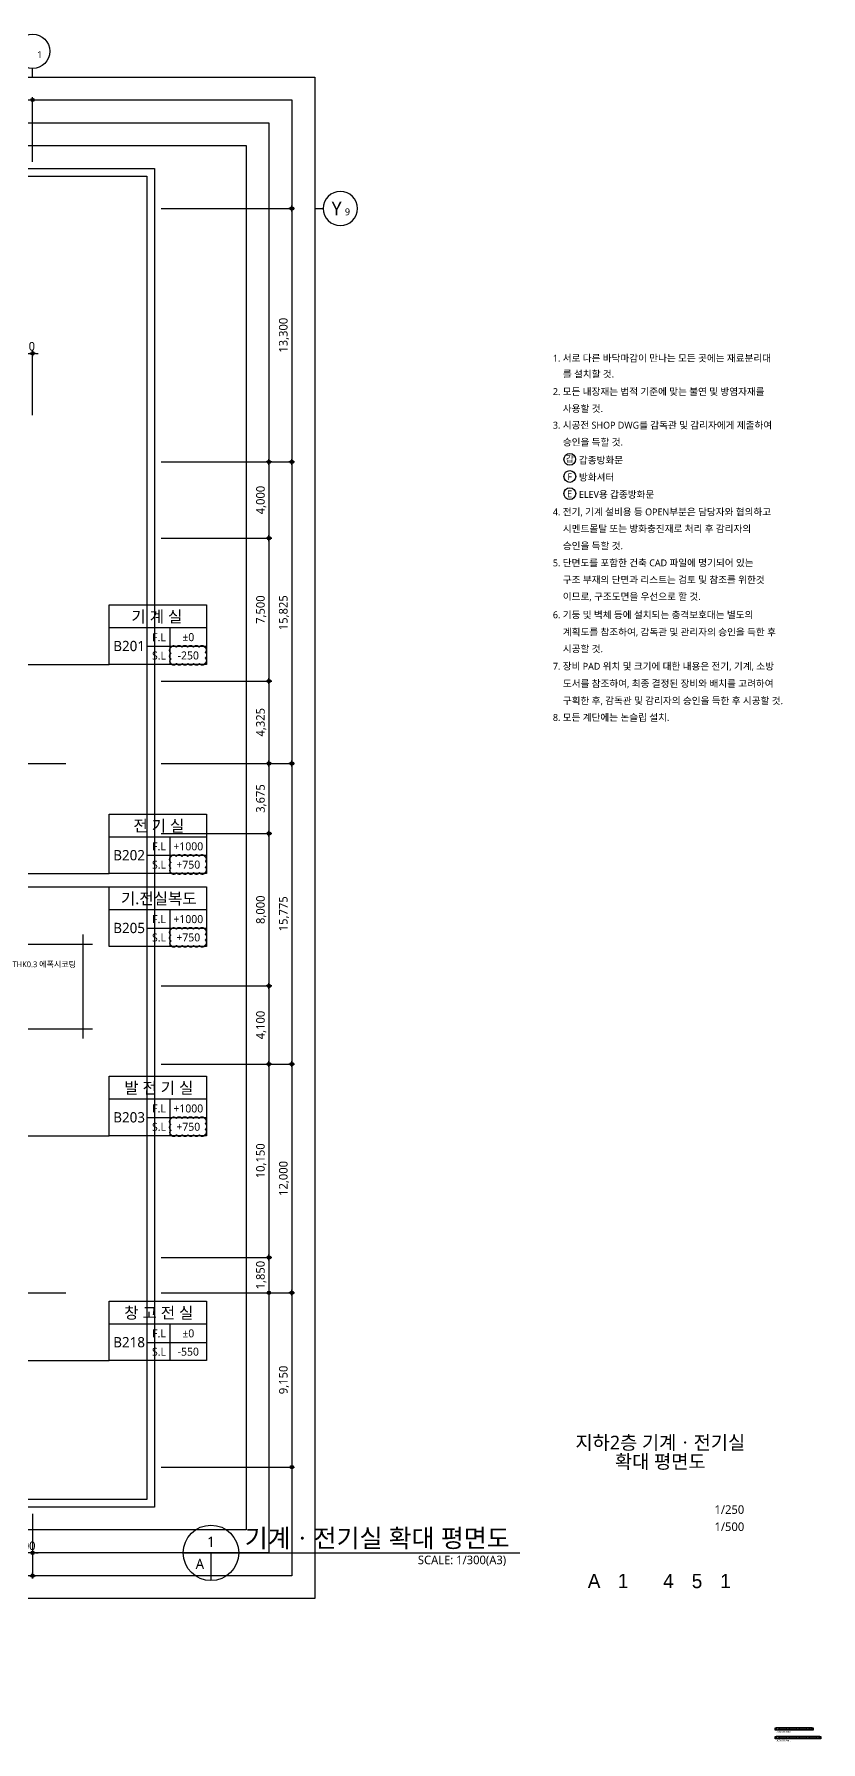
# Model space of a CAD drawing. Header units: millimetres. Extents: x 0 to 244676, y -5263 to 84354.
# Drawn here: x 82532 to 123809, y -5263 to 84354 of the extents above; entities that cross this region are included whole.
import ezdxf
from ezdxf.enums import TextEntityAlignment as Align

# ---------------------------------------------------------------- set-up
doc = ezdxf.new("R2010")
doc.units = ezdxf.units.MM
doc.header["$LTSCALE"] = 100
doc.header["$MEASUREMENT"] = 0
doc.header["$PDSIZE"] = -10
for name, pattern in [('ACAD_ISO03W100', [30, 12, -18]), ('CEN', [62, 60, -1, 0, -1]), ('CENTER', [2, 1.25, -0.25, 0.25, -0.25])]:
    doc.linetypes.add(name, pattern=pattern)
doc.layers.get('0').update_dxf_attribs({"linetype": 'CONTINUOUS'})
doc.layers.get('Defpoints').update_dxf_attribs({"color": 171, "linetype": 'CONTINUOUS'})
for name, color, linetype in [('CEN(ST)', 1, 'CENTER'), ('Center(AR)', 30, 'CEN'), ('DIM', 7, 'CONTINUOUS'), ('NDIM', 7, 'CONTINUOUS'), ('SYM', 7, 'CONTINUOUS'), ('SYM(AXIS)', 7, 'CONTINUOUS'), ('TEXT', 3, 'CONTINUOUS'), ('TEXT(AXIS)', 2, 'CONTINUOUS'), ('TEXT(MIN)', 7, 'CONTINUOUS'), ('TEXT(NOTE小)', 1, 'CONTINUOUS'), ('TEXT(실명)', 3, 'CONTINUOUS'), ('TEXT-TITLE', 6, 'CONTINUOUS'), ('TEXT-기입', 6, 'CONTINUOUS'), ('TITLE', 7, 'CONTINUOUS'), ('WIN', 4, 'CONTINUOUS'), ('WIN-G', 252, 'CONTINUOUS'), ('WIN2', 5, 'CONTINUOUS')]:
    doc.layers.add(name, color=color, linetype=linetype)
doc.layers.add('VE변경사항적용-20220616', color=10, linetype='CONTINUOUS', plot=False)
doc.styles.add('CGS', font='cgse', dxfattribs={"bigfont": 'cgs'})
doc.styles.add('TE', font='malgun_0.ttf')
doc.styles.add('나눔바른고딕', font='NanumBarunGothic.ttf')
doc.dimstyles.new('BA', dxfattribs={"dimscale": 500, "dimtxt": 3, "dimasz": 1, "dimexe": 1, "dimexo": 5, "dimgap": 0.9, "dimtad": 1, "dimdec": 0, "dimdsep": 46, "dimlunit": 6, "dimtxsty": 'TE', "dimblk": 'DDD', "dimcen": 2.5, "dimclrd": 256, "dimclre": 256, "dimclrt": 3, "dimazin": 2, "dimtfac": 1, "dimtdec": 0, "dimtix": 1, "dimtmove": 2, "dimatfit": 3, "dimldrblk": 'DDD', "dimfxl": 1, "dimtolj": 1, "dimtzin": 0, "dimarcsym": 2})

# ---------------------------------------------------------------- blocks, each defined once
blk = doc.blocks.new('갑종방화문표기')
at = {"layer": 'TEXT(NOTE小)'}
blk.add_circle((0, 0), 112, dxfattribs=at)
at = {"layer": 'TEXT(NOTE小)', "style": '나눔바른고딕'}
blk.add_text('갑', height=120, dxfattribs=at).set_placement((1, 5), align=Align.MIDDLE_CENTER)
blk = doc.blocks.new('A$C4BDA14EB')
at = {"layer": 'TEXT(NOTE小)'}
blk.add_circle((515, 572), 515, dxfattribs=at)
at = {"layer": 'TEXT(NOTE小)', "style": '나눔바른고딕'}
blk.add_text('F', height=600, dxfattribs=at).set_placement((502, 554), align=Align.MIDDLE_CENTER)
blk = doc.blocks.new('A$C0853663C')
at = {"layer": 'TEXT(NOTE小)'}
blk.add_circle((515, 573), 515, dxfattribs=at)
at = {"layer": 'TEXT(NOTE小)', "style": '나눔바른고딕'}
blk.add_text('E', height=600, dxfattribs=at).set_placement((502, 554), align=Align.MIDDLE_CENTER)
blk = doc.blocks.new('note')
for name, p, xscale, yscale, zscale in [('갑종방화문표기', (1136, -7108), 2.746666666685564, 2.746666666685564, 2.746666666685564), ('A$C4BDA14EB', (827, -8352), 0.6, 0.6, 0.6), ('A$C0853663C', (827, -9252), 0.6, 0.6, 0.6)]:
    blk.add_blockref(name, p, dxfattribs=dict(xscale=xscale, yscale=yscale, zscale=zscale))
at = {"layer": 'TEXT', "style": '나눔바른고딕'}
for s, p in [('1. 서로 다른 바닥마감이 만나는 모든 곳에는 재료분리대', (250, -1800)), ('를 설치할 것.', (772, -2633)), ('2. 모든 내장재는 법적 기준에 맞는 불연 및 방염자재를', (250, -3555)), ('사용할 것.', (772, -4447)), ('3. 시공전 SHOP DWG를 감독관 및 감리자에게 제출하여', (250, -5316)), ('승인을 득할 것.', (772, -6208)), ('갑종방화문', (1615, -7151)), ('방화셔터', (1615, -8051)), ('ELEV용 갑종방화문', (1615, -8951)), ('4. 전기, 기계 설비용 등 OPEN부분은 담당자와 협의하고', (250, -9868)), ('시멘트몰탈 또는 방화충진재로 처리 후 감리자의', (772, -10748)), ('승인을 득할 것.', (772, -11647)), ('5. 단면도를 포함한 건축 CAD 파일에 명기되어 있는', (250, -12542)), ('구조 부재의 단면과 리스트는 검토 및 참조를 위한것', (772, -13428)), ('이므로, 구조도면을 우선으로 할 것.', (772, -14308)), ('6. 기둥 및 벽체 등에 설치되는 충격보호대는 별도의', (250, -15268)), ('계획도를 참조하여, 감독관 및 관리자의 승인을 득한 후', (772, -16174)), ('시공할 것.', (772, -17054)), ('7. 장비 PAD 위치 및 크기에 대한 내용은 전기, 기계, 소방', (250, -17968)), ('도서를 참조하여, 최종 결정된 장비와 배치를 고려하여', (772, -18874)), ('구획한 후, 감독관 및 감리자의 승인을 득한 후 시공할 것.', (772, -19774)), ('8. 모든 계단에는 논슬립 설치.', (250, -20655))]:
    blk.add_text(s, height=360, dxfattribs=at).set_placement(p, align=Align.MIDDLE_LEFT)
blk = doc.blocks.new('DDD')
at = {"layer": 'DIM', "color": 0}
for p, q in [((-1, 0), (1, 0)), ((0, -1), (0, 1))]:
    blk.add_line(p, q, dxfattribs=at)
for radius in [0.6, 0.3]:
    blk.add_circle((0, 0), radius, dxfattribs=at)
blk = doc.blocks.new('*D46')
at = {"layer": 'Defpoints', "color": 0, "ltscale": 0.4, "transparency": 16777216}
for p in [(32750, 7454), (82450, 7454), (32750, 3454)]:
    blk.add_point(p, dxfattribs=at)
at = {"layer": 'NDIM', "lineweight": -2, "ltscale": 0.4, "transparency": 16777216}
for p, q in [((32750, 6704), (32750, 3304)), ((82450, 6704), (82450, 3304)), ((82300, 3454), (32900, 3454))]:
    blk.add_line(p, q, dxfattribs=at)
at = {"layer": 'NDIM', "lineweight": -2, "ltscale": 0.4, "transparency": 16777216, "xscale": 150, "yscale": 150, "zscale": 150, "rotation": 180}
blk.add_blockref('DDD', (32750, 3454), dxfattribs=at)
at = {"layer": 'NDIM', "lineweight": -2, "ltscale": 0.4, "transparency": 16777216, "xscale": 150, "yscale": 150, "zscale": 150}
blk.add_blockref('DDD', (82450, 3454), dxfattribs=at)
at = {"layer": 'NDIM', "color": 3, "ltscale": 0.4, "transparency": 16777216, "insert": (57600, 3859), "char_height": 450, "attachment_point": 5, "style": 'TE'}
blk.add_mtext('\\A1;49,700', dxfattribs=at)
blk = doc.blocks.new('*D65')
at = {"layer": 'Defpoints', "color": 0, "ltscale": 0.4, "transparency": 16777216}
for p in [(81750, 7454), (82450, 7454), (81750, 4654)]:
    blk.add_point(p, dxfattribs=at)
at = {"layer": 'NDIM', "lineweight": -2, "ltscale": 0.4, "transparency": 16777216}
for p, q in [((81750, 6704), (81750, 4504)), ((82450, 6704), (82450, 4504)), ((81600, 4654), (81450, 4654)), ((82450, 4654), (81750, 4654)), ((82600, 4654), (82750, 4654))]:
    blk.add_line(p, q, dxfattribs=at)
at = {"layer": 'NDIM', "lineweight": -2, "ltscale": 0.4, "transparency": 16777216, "xscale": 150, "yscale": 150, "zscale": 150}
blk.add_blockref('DDD', (81750, 4654), dxfattribs=at)
at = {"layer": 'NDIM', "lineweight": -2, "ltscale": 0.4, "transparency": 16777216, "xscale": 150, "yscale": 150, "zscale": 150, "rotation": 180}
blk.add_blockref('DDD', (82450, 4654), dxfattribs=at)
at = {"layer": 'NDIM', "color": 3, "ltscale": 0.4, "transparency": 16777216, "insert": (82100, 5022), "char_height": 450, "attachment_point": 5, "style": 'TE'}
blk.add_mtext('\\A1;700', dxfattribs=at)
blk = doc.blocks.new('*D87')
at = {"layer": 'Defpoints', "color": 0, "ltscale": 0.4, "transparency": 16777216}
for p in [(82450, 80904), (78750, 76904), (82450, 76904)]:
    blk.add_point(p, dxfattribs=at)
at = {"layer": 'NDIM', "lineweight": -2, "ltscale": 0.4, "transparency": 16777216}
for p, q in [((78750, 77654), (78750, 81054)), ((78900, 80904), (82300, 80904)), ((82450, 77654), (82450, 81054))]:
    blk.add_line(p, q, dxfattribs=at)
at = {"layer": 'NDIM', "lineweight": -2, "ltscale": 0.4, "transparency": 16777216, "xscale": 150, "yscale": 150, "zscale": 150, "rotation": 180}
blk.add_blockref('DDD', (78750, 80904), dxfattribs=at)
at = {"layer": 'NDIM', "lineweight": -2, "ltscale": 0.4, "transparency": 16777216, "xscale": 150, "yscale": 150, "zscale": 150}
blk.add_blockref('DDD', (82450, 80904), dxfattribs=at)
at = {"layer": 'NDIM', "color": 3, "ltscale": 0.4, "transparency": 16777216, "insert": (80600, 81309), "char_height": 450, "attachment_point": 5, "style": 'TE'}
blk.add_mtext('\\A1;3,700', dxfattribs=at)
blk = doc.blocks.new('A$C2F20087E')
at = {"layer": 'SYM(AXIS)'}
blk.add_line((600, 0), (600, 300), dxfattribs=at)
blk.add_circle((600, 900), 600, dxfattribs=at)
blk = doc.blocks.new('*D89')
at = {"layer": 'Defpoints', "color": 0, "ltscale": 0.4, "transparency": 16777216}
for p in [(88450, 75204), (88450, 61904), (96050, 61904)]:
    blk.add_point(p, dxfattribs=at)
at = {"layer": 'NDIM', "lineweight": -2, "ltscale": 0.4, "transparency": 16777216}
for p, q in [((89200, 75204), (96200, 75204)), ((96050, 75054), (96050, 62054)), ((89200, 61904), (96200, 61904))]:
    blk.add_line(p, q, dxfattribs=at)
at = {"layer": 'NDIM', "lineweight": -2, "ltscale": 0.4, "transparency": 16777216, "xscale": 150, "yscale": 150, "zscale": 150}
for p, rotation in [((96050, 75204), 90), ((96050, 61904), 270)]:
    blk.add_blockref('DDD', p, dxfattribs=dict(at, rotation=rotation))
at = {"layer": 'NDIM', "color": 3, "ltscale": 0.4, "transparency": 16777216, "insert": (95644, 68554), "char_height": 450, "attachment_point": 5, "rotation": 90, "style": 'TE'}
blk.add_mtext('\\A1;13,300', dxfattribs=at)
blk = doc.blocks.new('*D90')
at = {"layer": 'Defpoints', "color": 0, "ltscale": 0.4, "transparency": 16777216}
for p in [(88450, 61904), (88450, 46079), (96050, 46079)]:
    blk.add_point(p, dxfattribs=at)
at = {"layer": 'NDIM', "lineweight": -2, "ltscale": 0.4, "transparency": 16777216}
for p, q in [((89200, 61904), (96200, 61904)), ((96050, 61754), (96050, 46229)), ((89200, 46079), (96200, 46079))]:
    blk.add_line(p, q, dxfattribs=at)
at = {"layer": 'NDIM', "lineweight": -2, "ltscale": 0.4, "transparency": 16777216, "xscale": 150, "yscale": 150, "zscale": 150}
for p, rotation in [((96050, 61904), 90), ((96050, 46079), 270)]:
    blk.add_blockref('DDD', p, dxfattribs=dict(at, rotation=rotation))
at = {"layer": 'NDIM', "color": 3, "ltscale": 0.4, "transparency": 16777216, "insert": (95644, 53992), "char_height": 450, "attachment_point": 5, "rotation": 90, "style": 'TE'}
blk.add_mtext('\\A1;15,825', dxfattribs=at)
blk = doc.blocks.new('*D91')
at = {"layer": 'Defpoints', "color": 0, "ltscale": 0.4, "transparency": 16777216}
for p in [(88450, 61904), (88450, 57904), (94850, 57904)]:
    blk.add_point(p, dxfattribs=at)
at = {"layer": 'NDIM', "lineweight": -2, "ltscale": 0.4, "transparency": 16777216}
for p, q in [((89200, 61904), (95000, 61904)), ((94850, 61754), (94850, 58054)), ((89200, 57904), (95000, 57904))]:
    blk.add_line(p, q, dxfattribs=at)
at = {"layer": 'NDIM', "lineweight": -2, "ltscale": 0.4, "transparency": 16777216, "xscale": 150, "yscale": 150, "zscale": 150}
for p, rotation in [((94850, 61904), 90), ((94850, 57904), 270)]:
    blk.add_blockref('DDD', p, dxfattribs=dict(at, rotation=rotation))
at = {"layer": 'NDIM', "color": 3, "ltscale": 0.4, "transparency": 16777216, "insert": (94445, 59904), "char_height": 450, "attachment_point": 5, "rotation": 90, "style": 'TE'}
blk.add_mtext('\\A1;4,000', dxfattribs=at)
blk = doc.blocks.new('*D92')
at = {"layer": 'Defpoints', "color": 0, "ltscale": 0.4, "transparency": 16777216}
for p in [(88450, 57904), (88450, 50404), (94850, 50404)]:
    blk.add_point(p, dxfattribs=at)
at = {"layer": 'NDIM', "lineweight": -2, "ltscale": 0.4, "transparency": 16777216}
for p, q in [((89200, 57904), (95000, 57904)), ((94850, 57754), (94850, 50554)), ((89200, 50404), (95000, 50404))]:
    blk.add_line(p, q, dxfattribs=at)
at = {"layer": 'NDIM', "lineweight": -2, "ltscale": 0.4, "transparency": 16777216, "xscale": 150, "yscale": 150, "zscale": 150}
for p, rotation in [((94850, 57904), 90), ((94850, 50404), 270)]:
    blk.add_blockref('DDD', p, dxfattribs=dict(at, rotation=rotation))
at = {"layer": 'NDIM', "color": 3, "ltscale": 0.4, "transparency": 16777216, "insert": (94445, 54154), "char_height": 450, "attachment_point": 5, "rotation": 90, "style": 'TE'}
blk.add_mtext('\\A1;7,500', dxfattribs=at)
blk = doc.blocks.new('*D93')
at = {"layer": 'Defpoints', "color": 0, "ltscale": 0.4, "transparency": 16777216}
for p in [(88450, 50404), (88450, 46079), (94850, 46079)]:
    blk.add_point(p, dxfattribs=at)
at = {"layer": 'NDIM', "lineweight": -2, "ltscale": 0.4, "transparency": 16777216}
for p, q in [((89200, 50404), (95000, 50404)), ((94850, 50254), (94850, 46229)), ((89200, 46079), (95000, 46079))]:
    blk.add_line(p, q, dxfattribs=at)
at = {"layer": 'NDIM', "lineweight": -2, "ltscale": 0.4, "transparency": 16777216, "xscale": 150, "yscale": 150, "zscale": 150}
for p, rotation in [((94850, 50404), 90), ((94850, 46079), 270)]:
    blk.add_blockref('DDD', p, dxfattribs=dict(at, rotation=rotation))
at = {"layer": 'NDIM', "color": 3, "ltscale": 0.4, "transparency": 16777216, "insert": (94445, 48242), "char_height": 450, "attachment_point": 5, "rotation": 90, "style": 'TE'}
blk.add_mtext('\\A1;4,325', dxfattribs=at)
blk = doc.blocks.new('*D100')
at = {"layer": 'Defpoints', "color": 0, "ltscale": 0.4, "transparency": 16777216}
for p in [(82450, 67604), (81700, 63604), (82450, 63604)]:
    blk.add_point(p, dxfattribs=at)
at = {"layer": 'NDIM', "lineweight": -2, "ltscale": 0.4, "transparency": 16777216}
for p, q in [((81550, 67604), (81400, 67604)), ((81700, 64354), (81700, 67754)), ((81700, 67604), (82450, 67604)), ((82450, 64354), (82450, 67754)), ((82600, 67604), (82750, 67604))]:
    blk.add_line(p, q, dxfattribs=at)
at = {"layer": 'NDIM', "lineweight": -2, "ltscale": 0.4, "transparency": 16777216, "xscale": 150, "yscale": 150, "zscale": 150}
blk.add_blockref('DDD', (81700, 67604), dxfattribs=at)
at = {"layer": 'NDIM', "lineweight": -2, "ltscale": 0.4, "transparency": 16777216, "xscale": 150, "yscale": 150, "zscale": 150, "rotation": 180}
blk.add_blockref('DDD', (82450, 67604), dxfattribs=at)
at = {"layer": 'NDIM', "color": 3, "ltscale": 0.4, "transparency": 16777216, "insert": (82075, 67972), "char_height": 450, "attachment_point": 5, "style": 'TE'}
blk.add_mtext('\\A1;750', dxfattribs=at)
blk = doc.blocks.new('*D122')
at = {"layer": 'Defpoints', "color": 0, "ltscale": 0.4, "transparency": 16777216}
for p in [(88450, 46079), (88450, 30304), (96050, 30304)]:
    blk.add_point(p, dxfattribs=at)
at = {"layer": 'NDIM', "lineweight": -2, "ltscale": 0.4, "transparency": 16777216}
for p, q in [((89200, 46079), (96200, 46079)), ((96050, 45929), (96050, 30454)), ((89200, 30304), (96200, 30304))]:
    blk.add_line(p, q, dxfattribs=at)
at = {"layer": 'NDIM', "lineweight": -2, "ltscale": 0.4, "transparency": 16777216, "xscale": 150, "yscale": 150, "zscale": 150}
for p, rotation in [((96050, 46079), 90), ((96050, 30304), 270)]:
    blk.add_blockref('DDD', p, dxfattribs=dict(at, rotation=rotation))
at = {"layer": 'NDIM', "color": 3, "ltscale": 0.4, "transparency": 16777216, "insert": (95644, 38192), "char_height": 450, "attachment_point": 5, "rotation": 90, "style": 'TE'}
blk.add_mtext('\\A1;15,775', dxfattribs=at)
blk = doc.blocks.new('*D123')
at = {"layer": 'Defpoints', "color": 0, "ltscale": 0.4, "transparency": 16777216}
for p in [(88450, 46079), (88450, 42404), (94850, 42404)]:
    blk.add_point(p, dxfattribs=at)
at = {"layer": 'NDIM', "lineweight": -2, "ltscale": 0.4, "transparency": 16777216}
for p, q in [((89200, 46079), (95000, 46079)), ((94850, 45929), (94850, 42554)), ((89200, 42404), (95000, 42404))]:
    blk.add_line(p, q, dxfattribs=at)
at = {"layer": 'NDIM', "lineweight": -2, "ltscale": 0.4, "transparency": 16777216, "xscale": 150, "yscale": 150, "zscale": 150}
for p, rotation in [((94850, 46079), 90), ((94850, 42404), 270)]:
    blk.add_blockref('DDD', p, dxfattribs=dict(at, rotation=rotation))
at = {"layer": 'NDIM', "color": 3, "ltscale": 0.4, "transparency": 16777216, "insert": (94445, 44242), "char_height": 450, "attachment_point": 5, "rotation": 90, "style": 'TE'}
blk.add_mtext('\\A1;3,675', dxfattribs=at)
blk = doc.blocks.new('*D124')
at = {"layer": 'Defpoints', "color": 0, "ltscale": 0.4, "transparency": 16777216}
for p in [(88450, 42404), (88450, 34404), (94850, 34404)]:
    blk.add_point(p, dxfattribs=at)
at = {"layer": 'NDIM', "lineweight": -2, "ltscale": 0.4, "transparency": 16777216}
for p, q in [((89200, 42404), (95000, 42404)), ((94850, 42254), (94850, 34554)), ((89200, 34404), (95000, 34404))]:
    blk.add_line(p, q, dxfattribs=at)
at = {"layer": 'NDIM', "lineweight": -2, "ltscale": 0.4, "transparency": 16777216, "xscale": 150, "yscale": 150, "zscale": 150}
for p, rotation in [((94850, 42404), 90), ((94850, 34404), 270)]:
    blk.add_blockref('DDD', p, dxfattribs=dict(at, rotation=rotation))
at = {"layer": 'NDIM', "color": 3, "ltscale": 0.4, "transparency": 16777216, "insert": (94445, 38404), "char_height": 450, "attachment_point": 5, "rotation": 90, "style": 'TE'}
blk.add_mtext('\\A1;8,000', dxfattribs=at)
blk = doc.blocks.new('*D125')
at = {"layer": 'Defpoints', "color": 0, "ltscale": 0.4, "transparency": 16777216}
for p in [(88450, 34404), (88450, 30304), (94850, 30304)]:
    blk.add_point(p, dxfattribs=at)
at = {"layer": 'NDIM', "lineweight": -2, "ltscale": 0.4, "transparency": 16777216}
for p, q in [((89200, 34404), (95000, 34404)), ((94850, 34254), (94850, 30454)), ((89200, 30304), (95000, 30304))]:
    blk.add_line(p, q, dxfattribs=at)
at = {"layer": 'NDIM', "lineweight": -2, "ltscale": 0.4, "transparency": 16777216, "xscale": 150, "yscale": 150, "zscale": 150}
for p, rotation in [((94850, 34404), 90), ((94850, 30304), 270)]:
    blk.add_blockref('DDD', p, dxfattribs=dict(at, rotation=rotation))
at = {"layer": 'NDIM', "color": 3, "ltscale": 0.4, "transparency": 16777216, "insert": (94444, 32354), "char_height": 450, "attachment_point": 5, "rotation": 90, "style": 'TE'}
blk.add_mtext('\\A1;4,100', dxfattribs=at)
blk = doc.blocks.new('*D126')
at = {"layer": 'Defpoints', "color": 0, "ltscale": 0.4, "transparency": 16777216}
for p in [(88450, 30304), (88450, 18304), (96050, 18304)]:
    blk.add_point(p, dxfattribs=at)
at = {"layer": 'NDIM', "lineweight": -2, "ltscale": 0.4, "transparency": 16777216}
for p, q in [((89200, 30304), (96200, 30304)), ((96050, 30154), (96050, 18454)), ((89200, 18304), (96200, 18304))]:
    blk.add_line(p, q, dxfattribs=at)
at = {"layer": 'NDIM', "lineweight": -2, "ltscale": 0.4, "transparency": 16777216, "xscale": 150, "yscale": 150, "zscale": 150}
for p, rotation in [((96050, 30304), 90), ((96050, 18304), 270)]:
    blk.add_blockref('DDD', p, dxfattribs=dict(at, rotation=rotation))
at = {"layer": 'NDIM', "color": 3, "ltscale": 0.4, "transparency": 16777216, "insert": (95644, 24304), "char_height": 450, "attachment_point": 5, "rotation": 90, "style": 'TE'}
blk.add_mtext('\\A1;12,000', dxfattribs=at)
blk = doc.blocks.new('*D127')
at = {"layer": 'Defpoints', "color": 0, "ltscale": 0.4, "transparency": 16777216}
for p in [(88450, 30304), (88450, 20154), (94850, 20154)]:
    blk.add_point(p, dxfattribs=at)
at = {"layer": 'NDIM', "lineweight": -2, "ltscale": 0.4, "transparency": 16777216}
for p, q in [((89200, 30304), (95000, 30304)), ((94850, 30154), (94850, 20304)), ((89200, 20154), (95000, 20154))]:
    blk.add_line(p, q, dxfattribs=at)
at = {"layer": 'NDIM', "lineweight": -2, "ltscale": 0.4, "transparency": 16777216, "xscale": 150, "yscale": 150, "zscale": 150}
for p, rotation in [((94850, 30304), 90), ((94850, 20154), 270)]:
    blk.add_blockref('DDD', p, dxfattribs=dict(at, rotation=rotation))
at = {"layer": 'NDIM', "color": 3, "ltscale": 0.4, "transparency": 16777216, "insert": (94444, 25229), "char_height": 450, "attachment_point": 5, "rotation": 90, "style": 'TE'}
blk.add_mtext('\\A1;10,150', dxfattribs=at)
blk = doc.blocks.new('*D128')
at = {"layer": 'Defpoints', "color": 0, "ltscale": 0.4, "transparency": 16777216}
for p in [(88450, 20154), (88450, 18304), (94850, 18304)]:
    blk.add_point(p, dxfattribs=at)
at = {"layer": 'NDIM', "lineweight": -2, "ltscale": 0.4, "transparency": 16777216}
for p, q in [((89200, 20154), (95000, 20154)), ((94850, 20004), (94850, 18454)), ((89200, 18304), (95000, 18304))]:
    blk.add_line(p, q, dxfattribs=at)
at = {"layer": 'NDIM', "lineweight": -2, "ltscale": 0.4, "transparency": 16777216, "xscale": 150, "yscale": 150, "zscale": 150}
for p, rotation in [((94850, 20154), 90), ((94850, 18304), 270)]:
    blk.add_blockref('DDD', p, dxfattribs=dict(at, rotation=rotation))
at = {"layer": 'NDIM', "color": 3, "ltscale": 0.4, "transparency": 16777216, "insert": (94444, 19229), "char_height": 450, "attachment_point": 5, "rotation": 90, "style": 'TE'}
blk.add_mtext('\\A1;1,850', dxfattribs=at)
blk = doc.blocks.new('*D129')
at = {"layer": 'Defpoints', "color": 0, "ltscale": 0.4, "transparency": 16777216}
for p in [(88450, 18304), (88450, 9154), (96050, 9154)]:
    blk.add_point(p, dxfattribs=at)
at = {"layer": 'NDIM', "lineweight": -2, "ltscale": 0.4, "transparency": 16777216}
for p, q in [((89200, 18304), (96200, 18304)), ((96050, 18154), (96050, 9304)), ((89200, 9154), (96200, 9154))]:
    blk.add_line(p, q, dxfattribs=at)
at = {"layer": 'NDIM', "lineweight": -2, "ltscale": 0.4, "transparency": 16777216, "xscale": 150, "yscale": 150, "zscale": 150}
for p, rotation in [((96050, 18304), 90), ((96050, 9154), 270)]:
    blk.add_blockref('DDD', p, dxfattribs=dict(at, rotation=rotation))
at = {"layer": 'NDIM', "color": 3, "ltscale": 0.4, "transparency": 16777216, "insert": (95644, 13729), "char_height": 450, "attachment_point": 5, "rotation": 90, "style": 'TE'}
blk.add_mtext('\\A1;9,150', dxfattribs=at)
blk = doc.blocks.new('A$C51E23882')
at = {"layer": 'TITLE'}
blk.add_lwpolyline([(8500, 0), (0, 0), (0, 5200), (8500, 5200)], close=True, dxfattribs=at)
for points in [[(8500, 3200), (0, 3200)], [(3300, 3200), (3300, 0)], [(5300, 3200), (5300, 0)], [(3300, 1600), (8500, 1600)]]:
    blk.add_lwpolyline(points, dxfattribs=at)
at = {"layer": 'TITLE', "style": '나눔바른고딕'}
for s, p in [('F.L', (4352, 2378)), ('S.L', (4352, 778))]:
    blk.add_text(s, height=700, dxfattribs=at).set_placement(p, align=Align.MIDDLE)
blk = doc.blocks.new('FDKGLMFGKFGHFGH')
at = {"layer": 'WIN'}
for points in [[(36447933, 599859), (36447983, 599859), (36447983, 599734), (36447933, 599734)], [(36449883, 599859), (36449933, 599859), (36449933, 599734), (36449883, 599734)]]:
    blk.add_lwpolyline(points, close=True, dxfattribs=at)
at = {"layer": 'WIN-G'}
for points in [[(36448051, 599831), (36448086, 599805), (36448086, 599785), (36448121, 599760)], [(36448126, 599831), (36448161, 599805), (36448161, 599785), (36448196, 599760)], [(36448201, 599831), (36448236, 599805), (36448236, 599785), (36448271, 599760)], [(36448276, 599831), (36448311, 599805), (36448311, 599785), (36448346, 599760)], [(36448351, 599831), (36448386, 599805), (36448386, 599785), (36448421, 599760)], [(36448426, 599831), (36448461, 599805), (36448461, 599785), (36448496, 599760)], [(36448501, 599831), (36448536, 599805), (36448536, 599785), (36448571, 599760)], [(36448576, 599831), (36448611, 599805), (36448611, 599785), (36448646, 599760)], [(36448651, 599831), (36448686, 599805), (36448686, 599785), (36448721, 599760)], [(36448726, 599831), (36448761, 599805), (36448761, 599785), (36448796, 599760)], [(36448801, 599831), (36448836, 599805), (36448836, 599785), (36448871, 599760)], [(36448876, 599831), (36448911, 599805), (36448911, 599785), (36448946, 599760)], [(36448951, 599831), (36448986, 599805), (36448986, 599785), (36449021, 599760)], [(36449026, 599831), (36449061, 599805), (36449061, 599785), (36449096, 599760)], [(36449101, 599831), (36449136, 599805), (36449136, 599785), (36449171, 599760)], [(36449176, 599831), (36449211, 599805), (36449211, 599785), (36449246, 599760)], [(36449251, 599831), (36449286, 599805), (36449286, 599785), (36449321, 599760)], [(36449326, 599831), (36449361, 599805), (36449361, 599785), (36449396, 599760)], [(36449401, 599831), (36449436, 599805), (36449436, 599785), (36449471, 599760)], [(36449476, 599831), (36449511, 599805), (36449511, 599785), (36449546, 599760)], [(36449551, 599831), (36449586, 599805), (36449586, 599785), (36449621, 599760)], [(36449626, 599831), (36449661, 599805), (36449661, 599785), (36449696, 599760)], [(36449701, 599831), (36449736, 599805), (36449736, 599785), (36449771, 599760)], [(36449776, 599831), (36449811, 599805), (36449811, 599785), (36449846, 599760)]]:
    blk.add_lwpolyline(points, dxfattribs=at)
at = {"layer": 'WIN2'}
for p, q in [((36449883, 599859), (36447983, 599859)), ((36449883, 599734), (36447983, 599734))]:
    blk.add_line(p, q, dxfattribs=at)
at = {"layer": 'Defpoints', "style": 'CGS'}
blk.add_text('AGW (W:2000)', height=80, rotation=359.63833, dxfattribs=at).set_placement((36448016, 599613))
blk = doc.blocks.new('AGW-W2400')
at = {"layer": 'WIN'}
for points in [[(0, 125), (50, 125), (50, 0), (0, 0)], [(2350, 125), (2400, 125), (2400, 0), (2350, 0)]]:
    blk.add_lwpolyline(points, close=True, dxfattribs=at)
at = {"layer": 'WIN-G'}
for points in [[(118, 97), (153, 71), (153, 51), (188, 26)], [(193, 97), (228, 71), (228, 51), (263, 26)], [(268, 97), (303, 71), (303, 51), (338, 26)], [(343, 97), (378, 71), (378, 51), (413, 26)], [(418, 97), (453, 71), (453, 51), (488, 26)], [(493, 97), (528, 71), (528, 51), (563, 26)], [(568, 97), (603, 71), (603, 51), (638, 26)], [(643, 97), (678, 71), (678, 51), (713, 26)], [(718, 97), (753, 71), (753, 51), (788, 26)], [(793, 97), (828, 71), (828, 51), (863, 26)], [(868, 97), (903, 71), (903, 51), (938, 26)], [(943, 97), (978, 71), (978, 51), (1013, 26)], [(1018, 97), (1053, 71), (1053, 51), (1088, 26)], [(1093, 97), (1128, 71), (1128, 51), (1163, 26)], [(1168, 97), (1203, 71), (1203, 51), (1238, 26)], [(1243, 97), (1278, 71), (1278, 51), (1313, 26)], [(1318, 97), (1353, 71), (1353, 51), (1388, 26)], [(1393, 97), (1428, 71), (1428, 51), (1463, 26)], [(1468, 97), (1503, 71), (1503, 51), (1538, 26)], [(1543, 97), (1578, 71), (1578, 51), (1613, 26)], [(1618, 97), (1653, 71), (1653, 51), (1688, 26)], [(1693, 97), (1728, 71), (1728, 51), (1763, 26)], [(1768, 97), (1803, 71), (1803, 51), (1838, 26)], [(1843, 97), (1878, 71), (1878, 51), (1913, 26)], [(1918, 97), (1953, 71), (1953, 51), (1988, 26)], [(1993, 97), (2028, 71), (2028, 51), (2063, 26)], [(2068, 97), (2103, 71), (2103, 51), (2138, 26)], [(2143, 97), (2178, 71), (2178, 51), (2213, 26)], [(2218, 97), (2253, 71), (2253, 51), (2288, 26)]]:
    blk.add_lwpolyline(points, dxfattribs=at)
at = {"layer": 'WIN2'}
for p, q in [((2350, 125), (50, 125)), ((2350, 0), (50, 0))]:
    blk.add_line(p, q, dxfattribs=at)
at = {"layer": 'Defpoints', "style": 'CGS'}
blk.add_text('AGW (W:2400)', height=80, rotation=359.63833, dxfattribs=at).set_placement((83, -121))

msp = doc.modelspace()

# ---------------------------------------------------------------- linework, layer by layer
for p, q in [((69763.3, 51277.3), (86470, 51277.3)), ((69763.3, 40300.3), (86470, 40300.3)), ((80505.5, 39600.2), (86470, 39600.2)), ((75981.7, 26544.2), (86470, 26544.2)), ((65608.3, 14741.5), (86470, 14741.5))]:
    msp.add_line(p, q)
at = {"layer": 'Center(AR)'}
for p, q in [((54325, 46079.2), (84200, 46079.2)), ((85100, 31654.2), (85100, 37104.2)), ((81250, 36604.2), (85600, 36604.2)), ((81250, 32154.2), (85600, 32154.2)), ((50550, 18304.4), (84200, 18304.4))]:
    msp.add_line(p, q, dxfattribs=at)
at = {"layer": 'Defpoints', "ltscale": 10000}
for points in [[(17950, 82104.2), (97250, 82104.2), (97250, 2254.2), (17950, 2254.2)], [(19150, 80904.2), (96050, 80904.2), (96050, 3454.2), (19150, 3454.2)], [(20350, 79704.2), (94850, 79704.2), (94850, 4654.2), (20350, 4654.2)], [(21550, 78504.2), (93650, 78504.2), (93650, 5854.2), (21550, 5854.2)], [(26350, 77304.2), (88850, 77304.2), (88850, 7054.2), (26350, 7054.2)], [(26750, 76904.2), (88450, 76904.2), (88450, 7454.2), (26750, 7454.2)]]:
    msp.add_lwpolyline(points, close=True, dxfattribs=at)
at = {"layer": 'SYM'}
for p, q in [((90354.1, 4654.2), (108022.2, 4654.2)), ((91808.7, 4654.2), (91808.7, 3199.7))]:
    msp.add_line(p, q, dxfattribs=at)
msp.add_circle((91808.7, 4654.2), 1454.5, dxfattribs=at)
at = {"layer": 'VE변경사항적용-20220616', "linetype": 'ACAD_ISO03W100'}
for points in [[(89701.2, 51332.3, 0.5205671), (90001.2, 51332.3, 0.5205671), (90301.2, 51332.3, 0.5205671), (90601.2, 51332.3, 0.5205671), (90901.2, 51332.3, 0.5205671), (91201.2, 51332.3, 0.5205671), (91501.2, 51332.3, 0.5205671), (91521, 51612.5, 0.5205671), (91521, 51912.5, 0.5205671), (91487.2, 52178.7, 0.5205671), (91187.2, 52178.7, 0.5205671), (90887.2, 52178.7, 0.5205671), (90587.2, 52178.7, 0.5205671), (90287.2, 52178.7, 0.5205671), (89987.2, 52178.7, 0.5205671), (89701.2, 52164.7, 0.5205671), (89701.2, 51864.7, 0.5205671), (89701.2, 51564.7, 0.5205671)], [(89701.2, 40355.4, 0.5205671), (90001.2, 40355.4, 0.5205671), (90301.2, 40355.4, 0.5205671), (90601.2, 40355.4, 0.5205671), (90901.2, 40355.4, 0.5205671), (91201.2, 40355.4, 0.5205671), (91501.2, 40355.4, 0.5205671), (91521, 40635.6, 0.5205671), (91521, 40935.6, 0.5205671), (91487.2, 41201.8, 0.5205671), (91187.2, 41201.8, 0.5205671), (90887.2, 41201.8, 0.5205671), (90587.2, 41201.8, 0.5205671), (90287.2, 41201.8, 0.5205671), (89987.2, 41201.8, 0.5205671), (89701.2, 41187.7, 0.5205671), (89701.2, 40887.7, 0.5205671), (89701.2, 40587.7, 0.5205671)], [(89701.2, 36535.3, 0.5205671), (90001.2, 36535.3, 0.5205671), (90301.2, 36535.3, 0.5205671), (90601.2, 36535.3, 0.5205671), (90901.2, 36535.3, 0.5205671), (91201.2, 36535.3, 0.5205671), (91501.2, 36535.3, 0.5205671), (91521, 36815.5, 0.5205671), (91521, 37115.5, 0.5205671), (91487.2, 37381.7, 0.5205671), (91187.2, 37381.7, 0.5205671), (90887.2, 37381.7, 0.5205671), (90587.2, 37381.7, 0.5205671), (90287.2, 37381.7, 0.5205671), (89987.2, 37381.7, 0.5205671), (89701.2, 37367.7, 0.5205671), (89701.2, 37067.7, 0.5205671), (89701.2, 36767.7, 0.5205671)], [(89701.2, 26599.2, 0.5205671), (90001.2, 26599.2, 0.5205671), (90301.2, 26599.2, 0.5205671), (90601.2, 26599.2, 0.5205671), (90901.2, 26599.2, 0.5205671), (91201.2, 26599.2, 0.5205671), (91501.2, 26599.2, 0.5205671), (91521, 26879.4, 0.5205671), (91521, 27179.4, 0.5205671), (91487.2, 27445.6, 0.5205671), (91187.2, 27445.6, 0.5205671), (90887.2, 27445.6, 0.5205671), (90587.2, 27445.6, 0.5205671), (90287.2, 27445.6, 0.5205671), (89987.2, 27445.6, 0.5205671), (89701.2, 27431.6, 0.5205671), (89701.2, 27131.6, 0.5205671), (89701.2, 26831.6, 0.5205671)]]:
    msp.add_lwpolyline(points, format="xyb", close=True, dxfattribs=at)

# ---------------------------------------------------------------- block references
for name, p, xscale, yscale, zscale in [('A$C2F20087E', (81550, 82104.2), 1.5, 1.5, 1.5), ('A$C51E23882', (86470, 51277.3), 0.6, 0.6, 0.6), ('A$C51E23882', (86470, 40300.3), 0.6, 0.6, 0.6), ('A$C51E23882', (86470, 36480.2), 0.6, 0.6, 0.6), ('A$C51E23882', (86470, 26544.2), 0.6, 0.6, 0.6), ('A$C51E23882', (86470, 14741.5), 0.6, 0.6, 0.6)]:
    msp.add_blockref(name, p, dxfattribs=dict(xscale=xscale, yscale=yscale, zscale=zscale))
at = {"xscale": -1.50000000000003, "yscale": 1.50000000000003, "zscale": 1.50000000000003, "rotation": 270}
msp.add_blockref('A$C2F20087E', (97250, 74304.2), dxfattribs=at)
at = {"ltscale": 0.1}
msp.add_blockref('FDKGLMFGKFGHFGH', (-36326523.6, -604387.7), dxfattribs=at)
msp.add_blockref('AGW-W2400', (121409.3, -5114))
at = {"layer": 'CEN(ST)'}
msp.add_blockref('note', (109500, 69150), dxfattribs=at)

# ---------------------------------------------------------------- texts
at = {"layer": 'TEXT', "style": '나눔바른고딕'}
for s, p in [('1', (91808.7, 5236.1)), ('A', (91226.9, 4072.4))]:
    msp.add_text(s, height=540, dxfattribs=at).set_placement(p, align=Align.MIDDLE)
msp.add_text('기계ㆍ전기실 확대 평면도', height=960, dxfattribs=at).set_placement((107483.5, 5425.2), align=Align.MIDDLE_RIGHT)
msp.add_text('SCALE: 1/300(A3)', height=450, dxfattribs=at).set_placement((107296.9, 4508.8), align=Align.TOP_RIGHT)
at = {"layer": 'TEXT(AXIS)', "style": '나눔바른고딕'}
for s, height, p in [('1', 360, (82821.4, 83280.2)), ('Y', 720, (98402.5, 75210.2)), ('9', 360, (98971.4, 75030.2))]:
    msp.add_text(s, height=height, dxfattribs=at).set_placement(p, align=Align.MIDDLE)
at = {"layer": 'TEXT(MIN)', "style": '나눔바른고딕'}
msp.add_text('THK0.3 에폭시코팅', height=300, dxfattribs=at).set_placement((81393, 35541.3), align=Align.MIDDLE_LEFT)
at = {"layer": 'TEXT(실명)', "style": '나눔바른고딕'}
for s, p in [('기 계 실', (88967.4, 53793.7)), ('전 기 실', (89072.6, 42816.8)), ('기.전실복도', (89072.6, 38996.7)), ('발 전 기 실', (89072.6, 29060.6)), ('창 고 전 실', (89072.6, 17258))]:
    msp.add_text(s, height=600, dxfattribs=at).set_placement(p, align=Align.MIDDLE)
at = {"layer": 'TEXT-TITLE', "style": '나눔바른고딕'}
for s, p in [('지하2층 기계ㆍ전기실', (115386.4, 10082.4)), ('확대 평면도', (115386.4, 9082.4))]:
    msp.add_text(s, height=720, dxfattribs=at).set_placement(p, align=Align.CENTER)
at = {"layer": 'TEXT-기입', "style": '나눔바른고딕'}
for s, height, p in [('±0', 420, (90619.7, 52710)), ('B201', 540, (87514.8, 52245.2)), ('-250', 420, (90619.7, 51750)), ('B202', 540, (87514.8, 41268.3)), ('+1000', 420, (90619.7, 41733)), ('+750', 420, (90619.7, 40773)), ('B205', 540, (87514.8, 37448.2)), ('+1000', 420, (90619.7, 37913)), ('+750', 420, (90619.7, 36953)), ('B203', 540, (87514.8, 27512.1)), ('+1000', 420, (90619.7, 27976.9)), ('+750', 420, (90619.7, 27016.9)), ('±0', 420, (90619.7, 16174.3)), ('B218', 540, (87514.8, 15709.5)), ('-550', 420, (90619.7, 15214.3))]:
    msp.add_text(s, height=height, dxfattribs=at).set_placement(p, align=Align.MIDDLE)
for s, p in [('1/250', (118230.6, 6566.8)), ('1/500', (118230.6, 5666.8))]:
    msp.add_text(s, height=450, dxfattribs=at).set_placement(p, align=Align.BOTTOM_LEFT)
at = {"layer": 'TEXT-기입', "style": 'CGS'}
for s, p in [('A', (111911.6, 3176.8)), ('1', (113430.5, 3176.8)), ('4', (115811.6, 3176.8)), ('5', (117311.6, 3176.8)), ('1', (118811.6, 3176.8))]:
    msp.add_text(s, height=750, dxfattribs=at).set_placement(p, align=Align.MIDDLE_CENTER)

# ---------------------------------------------------------------- dimensions: what is measured, and where the dimension line sits
at = {"layer": 'NDIM', "ltscale": 0.4}
for base, p1, p2, picture, middle in [((82450, 80904.2), (78750, 76904.2), (82450, 76904.2), '*D87', (80600, 81309.5)), ((82450, 67604.2), (81700, 63604.2), (82450, 63604.2), '*D100', (82075, 67971.7))]:
    dim = msp.add_linear_dim(base=base, p1=p1, p2=p2, dimstyle='BA', override={"dimscale": 150}, dxfattribs=at)
    dim.commit()
    dim.dimension.update_dxf_attribs({"geometry": picture, "text_midpoint": middle})
for base, p1, p2, angle, picture, middle in [((96050, 61904.2), (88450, 75204.2), (88450, 61904.2), 270, '*D89', (95643.5, 68554.2)), ((96050, 46079.2), (88450, 61904.2), (88450, 46079.2), 270, '*D90', (95643.5, 53991.7)), ((94850, 57904.2), (88450, 61904.2), (88450, 57904.2), 270, '*D91', (94444.8, 59904.2)), ((94850, 50404.2), (88450, 57904.2), (88450, 50404.2), 270, '*D92', (94444.8, 54154.2)), ((94850, 46079.2), (88450, 50404.2), (88450, 46079.2), 270, '*D93', (94444.8, 48241.7)), ((96050, 30304.4), (88450, 46079.2), (88450, 30304.4), 270, '*D122', (95643.5, 38191.8)), ((94850, 42404.2), (88450, 46079.2), (88450, 42404.2), 270, '*D123', (94444.8, 44241.7)), ((94850, 34404.2), (88450, 42404.2), (88450, 34404.2), 270, '*D124', (94444.8, 38404.2)), ((94850, 30304.4), (88450, 34404.2), (88450, 30304.4), 270, '*D125', (94443.5, 32354.3)), ((96050, 18304.4), (88450, 30304.4), (88450, 18304.4), 270, '*D126', (95643.5, 24304.4)), ((94850, 20154.2), (88450, 30304.4), (88450, 20154.2), 270, '*D127', (94443.5, 25229.3)), ((94850, 18304.4), (88450, 20154.2), (88450, 18304.4), 270, '*D128', (94443.5, 19229.3)), ((96050, 9154.2), (88450, 18304.4), (88450, 9154.2), 270, '*D129', (95643.5, 13729.3)), ((32750, 3454.2), (82450, 7454.2), (32750, 7454.2), 180, '*D46', (57600, 3859.5)), ((81750, 4654.2), (82450, 7454.2), (81750, 7454.2), 180, '*D65', (82100, 5021.7))]:
    dim = msp.add_linear_dim(base=base, p1=p1, p2=p2, angle=angle, dimstyle='BA', override={"dimscale": 150}, dxfattribs=at)
    dim.commit()
    dim.dimension.update_dxf_attribs({"geometry": picture, "text_midpoint": middle})

doc.saveas('drawing.dxf')
